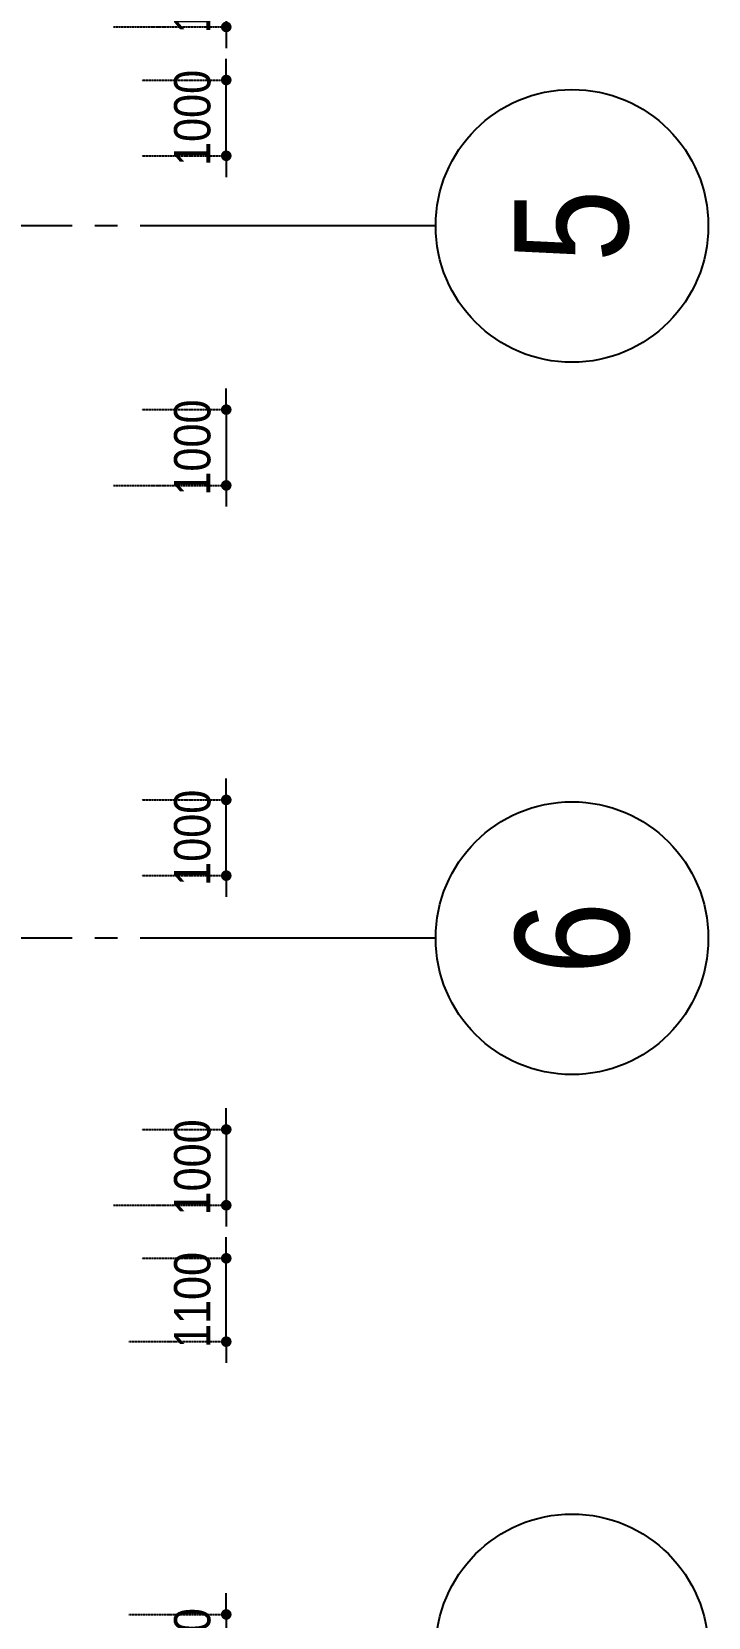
# Model space of a CAD drawing. Header units: millimetres. Extents: x -3819597 to -2591384, y 582389 to 820195.
# Drawn here: x -2660238 to -2651304, y 717169 to 738094 of the extents above; entities that cross this region are included whole.
import ezdxf
from ezdxf.enums import TextEntityAlignment as Align

# ---------------------------------------------------------------- set-up
doc = ezdxf.new("R2010")
doc.units = ezdxf.units.MM
doc.header["$MEASUREMENT"] = 0
doc.linetypes.add('CHG_XX_Luoi truc$0$MB_Luoi truc$0$Center101', pattern=[13, 10, -1, 1, -1])
doc.linetypes.add('DOT2', pattern=[0.125, 0, -0.125])
doc.layers.get('0').update_dxf_attribs({"lineweight": 9})
doc.layers.get('Defpoints').update_dxf_attribs({"color": 10, "lineweight": 0})
for name, color, linetype, lineweight in [('CHG_XX_Cot_Ham 2$0$NS-Pier-H2', 150, 'Continuous', 13), ('CHG_XX_Damsan_Ham 2$0$CHG_XX_Damsan_Ham 2$0$DBAO', 3, 'Continuous', 13), ('CHG_XX_Damsan_Ham 2$0$HATCH', 57, 'Continuous', 9)]:
    doc.layers.add(name, color=color, linetype=linetype, lineweight=lineweight)
for name, color, linetype in [('CHG_XX_Luoi truc$0$Grid', 34, 'Continuous'), ('CHG_XX_Luoi truc$0$Grid Line', 8, 'CHG_XX_Luoi truc$0$MB_Luoi truc$0$Center101'), ('dim', 51, 'Continuous')]:
    doc.layers.add(name, color=color, linetype=linetype)
doc.styles.add('CHG_XX_Luoi truc$0$MB_Luoi truc$0$Grid A-F$0$VNI-HelveCB', font='VHELVCB_0.TTF')
doc.styles.add('MB_Luoi truc$0$Arial_C', font='arial.ttf', dxfattribs={"width": 0.85})
doc.dimstyles.new('200', dxfattribs={"dimscale": 200, "dimtxt": 2.4, "dimasz": 0.7, "dimexe": 0.0003, "dimexo": 0, "dimgap": 1, "dimtad": 1, "dimdec": 0, "dimzin": 12, "dimdsep": 46, "dimtxsty": 'MB_Luoi truc$0$Arial_C', "dimblk": 'MB_Luoi truc$0$_Dot', "dimcen": 0.5, "dimclrd": 256, "dimclre": 8, "dimclrt": 1, "dimadec": 0, "dimazin": 0, "dimtfac": 1, "dimtdec": 0, "dimtix": 1, "dimtmove": 2, "dimatfit": 3, "dimldrblk": 'MB_Luoi truc$0$HTT Arrow 30', "dimfxl": 1, "dimtolj": 1, "dimtzin": 0, "dimlwe": -1, "dimarcsym": 0})

# ---------------------------------------------------------------- blocks, each defined once
blk = doc.blocks.new('MB_Luoi truc$0$_Dot')
at = {"color": 0, "linetype": 'ByBlock', "lineweight": -2}
blk.add_line((-0.5, 0), (-1, 0), dxfattribs=at)
at = {"color": 0, "linetype": 'ByBlock', "const_width": 0.5}
blk.add_lwpolyline([(-0.25, 0, 1), (0.25, 0, 1)], format="xyb", close=True, dxfattribs=at)
blk = doc.blocks.new('*D227')
at = {"layer": 'Defpoints', "color": 0, "transparency": 16777216}
for p in [(-2658954, 739256), (-2659160, 738156), (-2657669, 738156)]:
    blk.add_point(p, dxfattribs=at)
at = {"layer": 'dim', "lineweight": -2, "transparency": 16777216}
for p, q in [((-2657669, 739396), (-2657669, 739536)), ((-2657669, 739256), (-2657669, 738156)), ((-2657669, 738016), (-2657669, 737876))]:
    blk.add_line(p, q, dxfattribs=at)
at = {"layer": 'dim', "color": 8, "linetype": 'DOT2', "transparency": 16777216}
for p, q in [((-2658954, 739256), (-2657669, 739256)), ((-2659160, 738156), (-2657669, 738156))]:
    blk.add_line(p, q, dxfattribs=at)
at = {"layer": 'dim', "lineweight": -2, "transparency": 16777216, "xscale": 140, "yscale": 140, "zscale": 140}
for p, rotation in [((-2657669, 739256), 270), ((-2657669, 738156), 90)]:
    blk.add_blockref('MB_Luoi truc$0$_Dot', p, dxfattribs=dict(at, rotation=rotation))
at = {"layer": 'dim', "color": 1, "transparency": 16777216, "insert": (-2658115, 738706), "char_height": 480, "attachment_point": 5, "rotation": 90, "style": 'MB_Luoi truc$0$Arial_C'}
blk.add_mtext('\\A1;1100', dxfattribs=at)
blk = doc.blocks.new('MB_Luoi truc$0$HTT Arrow 30')
blk.add_hatch(color=256).paths.add_polyline_path([(-2.5, 0.375), (-2.5, -0.375), (0, 0)])
at = {"color": 0, "linetype": 'ByBlock', "lineweight": -2}
for p, q in [((0, 0), (-2.5, 0.375)), ((-2.5, -0.375), (-2.5, 0.375)), ((0, 0), (-2.5, -0.375))]:
    blk.add_line(p, q, dxfattribs=at)
blk = doc.blocks.new('*D229')
at = {"layer": 'Defpoints', "color": 0, "transparency": 16777216}
for p in [(-2658784, 737456), (-2657669, 737456), (-2658784, 736456)]:
    blk.add_point(p, dxfattribs=at)
at = {"layer": 'dim', "lineweight": -2, "transparency": 16777216}
for p, q in [((-2657669, 737596), (-2657669, 737736)), ((-2657669, 736456), (-2657669, 737456)), ((-2657669, 736316), (-2657669, 736176))]:
    blk.add_line(p, q, dxfattribs=at)
at = {"layer": 'dim', "color": 8, "linetype": 'DOT2', "transparency": 16777216}
for p, q in [((-2658784, 737456), (-2657669, 737456)), ((-2658784, 736456), (-2657669, 736456))]:
    blk.add_line(p, q, dxfattribs=at)
at = {"layer": 'dim', "lineweight": -2, "transparency": 16777216, "xscale": 140, "yscale": 140, "zscale": 140}
for p, rotation in [((-2657669, 737456), 270), ((-2657669, 736456), 90)]:
    blk.add_blockref('MB_Luoi truc$0$_Dot', p, dxfattribs=dict(at, rotation=rotation))
at = {"layer": 'dim', "color": 1, "transparency": 16777216, "insert": (-2658115, 736956), "char_height": 480, "attachment_point": 5, "rotation": 90, "style": 'MB_Luoi truc$0$Arial_C'}
blk.add_mtext('\\A1;1000', dxfattribs=at)
blk = doc.blocks.new('*D230')
at = {"layer": 'Defpoints', "color": 0, "transparency": 16777216}
for p in [(-2658784, 733106), (-2659160, 732106), (-2657669, 732106)]:
    blk.add_point(p, dxfattribs=at)
at = {"layer": 'dim', "lineweight": -2, "transparency": 16777216}
for p, q in [((-2657669, 733246), (-2657669, 733386)), ((-2657669, 733106), (-2657669, 732106)), ((-2657669, 731966), (-2657669, 731826))]:
    blk.add_line(p, q, dxfattribs=at)
at = {"layer": 'dim', "color": 8, "linetype": 'DOT2', "transparency": 16777216}
for p, q in [((-2658784, 733106), (-2657669, 733106)), ((-2659160, 732106), (-2657669, 732106))]:
    blk.add_line(p, q, dxfattribs=at)
at = {"layer": 'dim', "lineweight": -2, "transparency": 16777216, "xscale": 140, "yscale": 140, "zscale": 140}
for p, rotation in [((-2657669, 733106), 270), ((-2657669, 732106), 90)]:
    blk.add_blockref('MB_Luoi truc$0$_Dot', p, dxfattribs=dict(at, rotation=rotation))
at = {"layer": 'dim', "color": 1, "transparency": 16777216, "insert": (-2658115, 732606), "char_height": 480, "attachment_point": 5, "rotation": 90, "style": 'MB_Luoi truc$0$Arial_C'}
blk.add_mtext('\\A1;1000', dxfattribs=at)
blk = doc.blocks.new('*D231')
at = {"layer": 'Defpoints', "color": 0, "transparency": 16777216}
for p in [(-2658784, 727956), (-2657669, 727956), (-2658784, 726956)]:
    blk.add_point(p, dxfattribs=at)
at = {"layer": 'dim', "lineweight": -2, "transparency": 16777216}
for p, q in [((-2657669, 728096), (-2657669, 728236)), ((-2657669, 726956), (-2657669, 727956)), ((-2657669, 726816), (-2657669, 726676))]:
    blk.add_line(p, q, dxfattribs=at)
at = {"layer": 'dim', "color": 8, "linetype": 'DOT2', "transparency": 16777216}
for p, q in [((-2658784, 727956), (-2657669, 727956)), ((-2658784, 726956), (-2657669, 726956))]:
    blk.add_line(p, q, dxfattribs=at)
at = {"layer": 'dim', "lineweight": -2, "transparency": 16777216, "xscale": 140, "yscale": 140, "zscale": 140}
for p, rotation in [((-2657669, 727956), 270), ((-2657669, 726956), 90)]:
    blk.add_blockref('MB_Luoi truc$0$_Dot', p, dxfattribs=dict(at, rotation=rotation))
at = {"layer": 'dim', "color": 1, "transparency": 16777216, "insert": (-2658115, 727456), "char_height": 480, "attachment_point": 5, "rotation": 90, "style": 'MB_Luoi truc$0$Arial_C'}
blk.add_mtext('\\A1;1000', dxfattribs=at)
blk = doc.blocks.new('*D232')
at = {"layer": 'Defpoints', "color": 0, "transparency": 16777216}
for p in [(-2658784, 723606), (-2659160, 722606), (-2657669, 722606)]:
    blk.add_point(p, dxfattribs=at)
at = {"layer": 'dim', "lineweight": -2, "transparency": 16777216}
for p, q in [((-2657669, 723746), (-2657669, 723886)), ((-2657669, 723606), (-2657669, 722606)), ((-2657669, 722466), (-2657669, 722326))]:
    blk.add_line(p, q, dxfattribs=at)
at = {"layer": 'dim', "color": 8, "linetype": 'DOT2', "transparency": 16777216}
for p, q in [((-2658784, 723606), (-2657669, 723606)), ((-2659160, 722606), (-2657669, 722606))]:
    blk.add_line(p, q, dxfattribs=at)
at = {"layer": 'dim', "lineweight": -2, "transparency": 16777216, "xscale": 140, "yscale": 140, "zscale": 140}
for p, rotation in [((-2657669, 723606), 270), ((-2657669, 722606), 90)]:
    blk.add_blockref('MB_Luoi truc$0$_Dot', p, dxfattribs=dict(at, rotation=rotation))
at = {"layer": 'dim', "color": 1, "transparency": 16777216, "insert": (-2658115, 723106), "char_height": 480, "attachment_point": 5, "rotation": 90, "style": 'MB_Luoi truc$0$Arial_C'}
blk.add_mtext('\\A1;1000', dxfattribs=at)
blk = doc.blocks.new('*D239')
at = {"layer": 'Defpoints', "color": 0, "transparency": 16777216}
for p in [(-2658784, 721906), (-2657669, 721906), (-2658954, 720806)]:
    blk.add_point(p, dxfattribs=at)
at = {"layer": 'dim', "lineweight": -2, "transparency": 16777216}
for p, q in [((-2657669, 722046), (-2657669, 722186)), ((-2657669, 720806), (-2657669, 721906)), ((-2657669, 720666), (-2657669, 720526))]:
    blk.add_line(p, q, dxfattribs=at)
at = {"layer": 'dim', "color": 8, "linetype": 'DOT2', "transparency": 16777216}
for p, q in [((-2658784, 721906), (-2657669, 721906)), ((-2658954, 720806), (-2657669, 720806))]:
    blk.add_line(p, q, dxfattribs=at)
at = {"layer": 'dim', "lineweight": -2, "transparency": 16777216, "xscale": 140, "yscale": 140, "zscale": 140}
for p, rotation in [((-2657669, 721906), 270), ((-2657669, 720806), 90)]:
    blk.add_blockref('MB_Luoi truc$0$_Dot', p, dxfattribs=dict(at, rotation=rotation))
at = {"layer": 'dim', "color": 1, "transparency": 16777216, "insert": (-2658115, 721356), "char_height": 480, "attachment_point": 5, "rotation": 90, "style": 'MB_Luoi truc$0$Arial_C'}
blk.add_mtext('\\A1;1100', dxfattribs=at)
blk = doc.blocks.new('*D240')
at = {"layer": 'Defpoints', "color": 0, "transparency": 16777216}
for p in [(-2658954, 717206), (-2659160, 716106), (-2657669, 716106)]:
    blk.add_point(p, dxfattribs=at)
at = {"layer": 'dim', "lineweight": -2, "transparency": 16777216}
for p, q in [((-2657669, 717346), (-2657669, 717486)), ((-2657669, 717206), (-2657669, 716106)), ((-2657669, 715966), (-2657669, 715826))]:
    blk.add_line(p, q, dxfattribs=at)
at = {"layer": 'dim', "color": 8, "linetype": 'DOT2', "transparency": 16777216}
for p, q in [((-2658954, 717206), (-2657669, 717206)), ((-2659160, 716106), (-2657669, 716106))]:
    blk.add_line(p, q, dxfattribs=at)
at = {"layer": 'dim', "lineweight": -2, "transparency": 16777216, "xscale": 140, "yscale": 140, "zscale": 140}
for p, rotation in [((-2657669, 717206), 270), ((-2657669, 716106), 90)]:
    blk.add_blockref('MB_Luoi truc$0$_Dot', p, dxfattribs=dict(at, rotation=rotation))
at = {"layer": 'dim', "color": 1, "transparency": 16777216, "insert": (-2658115, 716656), "char_height": 480, "attachment_point": 5, "rotation": 90, "style": 'MB_Luoi truc$0$Arial_C'}
blk.add_mtext('\\A1;1100', dxfattribs=at)
blk = doc.blocks.new('*U1031')
at = {"layer": 'CHG_XX_Luoi truc$0$Grid', "lineweight": -2}
blk.add_line((0, -3), (0, 0), dxfattribs=at)
blk.add_circle((0, -9), 6, dxfattribs=at)
at = {"layer": 'CHG_XX_Luoi truc$0$Grid Line'}
blk.add_line((0, 0), (0, 438), dxfattribs=at)
at = {"layer": 'CHG_XX_Luoi truc$0$Grid', "lineweight": -2, "style": 'CHG_XX_Luoi truc$0$MB_Luoi truc$0$Grid A-F$0$VNI-HelveCB'}
for tag, p in [('GRIDSUB', (0, 447)), ('GRID', (0, -9))]:
    blk.add_attdef(tag, text='', height=5, dxfattribs=at).set_placement(p, align=Align.MIDDLE)
blk = doc.blocks.new('CHG_XX_Luoi truc')
at = {"layer": 'CHG_XX_Luoi truc$0$Grid'}
ref = blk.add_blockref('*U1031', (110703, 125550), dxfattribs=dict(at, xscale=300.0000000000013, yscale=300.0000000000013, zscale=300.0000000000013, rotation=90))
ref.add_attrib('GRID', '5', dxfattribs={"lineweight": -2, "height": 1500, "rotation": 90, "style": 'CHG_XX_Luoi truc$0$MB_Luoi truc$0$Grid A-F$0$VNI-HelveCB'}).set_placement((113403, 125550), align=Align.MIDDLE)
ref = blk.add_blockref('*U1031', (110703, 116150), dxfattribs=dict(at, xscale=300.0000000000013, yscale=300.0000000000013, zscale=300.0000000000013, rotation=90))
ref.add_attrib('GRID', '6', dxfattribs={"lineweight": -2, "height": 1500, "rotation": 90, "style": 'CHG_XX_Luoi truc$0$MB_Luoi truc$0$Grid A-F$0$VNI-HelveCB'}).set_placement((113403, 116150), align=Align.MIDDLE)
at = {"layer": 'CHG_XX_Luoi truc$0$Grid', "xscale": 300.0000000000013, "yscale": 300.0000000000013, "zscale": 300.0000000000013, "rotation": 90}
blk.add_blockref('*U1031', (110703, 106750), dxfattribs=at)
blk = doc.blocks.new('CHG_XX_Cot_Ham 2')
at = {"layer": 'CHG_XX_Cot_Ham 2$0$NS-Pier-H2'}
blk.add_blockref('CHG_XX_Luoi truc', (0, 0), dxfattribs=at)
blk = doc.blocks.new('CHG_XX_Damsan_Ham 2', base_point=(3089256, -609981))
at = {"layer": 'CHG_XX_Damsan_Ham 2$0$CHG_XX_Damsan_Ham 2$0$DBAO'}
blk.add_blockref('CHG_XX_Cot_Ham 2', (0, 0), dxfattribs=at)
at = {"layer": 'CHG_XX_Damsan_Ham 2$0$HATCH'}
blk.add_blockref('CHG_XX_Cot_Ham 2', (0, 0), dxfattribs=at)

msp = doc.modelspace()

# ---------------------------------------------------------------- block references
at = {"layer": 'dim'}
msp.add_blockref('CHG_XX_Damsan_Ham 2', (322749.3, 0), dxfattribs=at)

# ---------------------------------------------------------------- dimensions: what is measured, and where the dimension line sits
for base, p1, p2, picture, middle in [((-2657669.5, 738156), (-2658954.1, 739255.9), (-2659160.3, 738156), '*D227', (-2658114.5, 738706)), ((-2657669.5, 737456), (-2658783.7, 736456.2), (-2658783.7, 737456), '*D229', (-2658114.6, 736956.1)), ((-2657669.5, 732106), (-2658783.7, 733105.9), (-2659160.3, 732106), '*D230', (-2658114.6, 732606)), ((-2657669.5, 727956), (-2658783.7, 726956.2), (-2658783.7, 727956), '*D231', (-2658114.6, 727456.1)), ((-2657669.5, 722606), (-2658783.7, 723605.9), (-2659160.3, 722606), '*D232', (-2658114.6, 723106)), ((-2657669.5, 721906), (-2658954.1, 720806.2), (-2658783.7, 721906), '*D239', (-2658114.5, 721356.1)), ((-2657669.5, 716106), (-2658954.1, 717205.9), (-2659160.3, 716106), '*D240', (-2658114.5, 716655.9))]:
    dim = msp.add_linear_dim(base=base, p1=p1, p2=p2, angle=90, dimstyle='200', dxfattribs=at)
    dim.commit()
    dim.dimension.update_dxf_attribs({"geometry": picture, "text_midpoint": middle})

doc.saveas('drawing.dxf')
